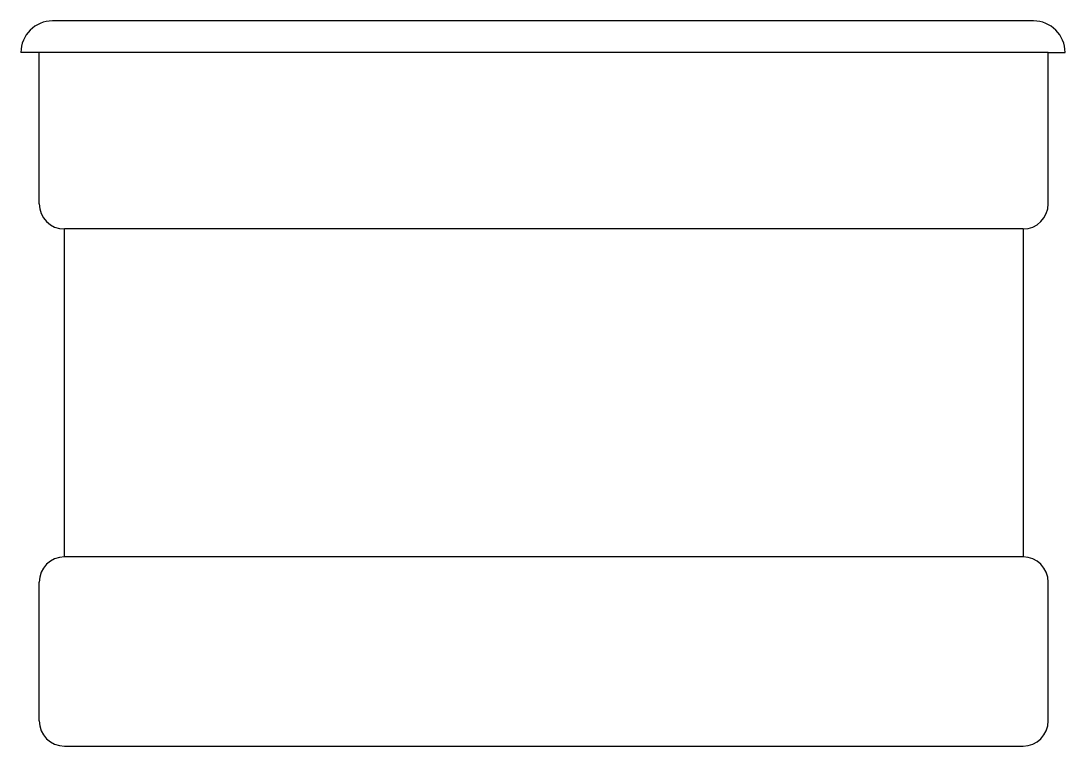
# Model space of a CAD drawing. Extents: x 8.949 to 9.777, y 23.278 to 23.853.
import ezdxf

# ---------------------------------------------------------------- set-up
doc = ezdxf.new("R2010")
doc.units = 0
doc.header["$MEASUREMENT"] = 0
doc.layers.get('0').update_dxf_attribs({"linetype": 'CONTINUOUS'})

msp = doc.modelspace()

# ---------------------------------------------------------------- linework, layer by layer
at = {"linetype": 'CONTINUOUS'}
for p, q in [((9.75197, 23.85342), (8.97408, 23.85342)), ((9.76361, 23.82842), (8.94908, 23.82842)), ((9.74361, 23.68842), (8.98361, 23.68842)), ((9.74361, 23.42842), (8.98361, 23.42842))]:
    msp.add_line(p, q, dxfattribs=at)
for p, q in [((8.96361, 23.70842), (8.96361, 23.82842)), ((9.76361, 23.82842), (9.77697, 23.82842)), ((9.76361, 23.70842), (9.76361, 23.82842)), ((8.98361, 23.42842), (8.98361, 23.68842)), ((8.98361, 23.42842), (8.98361, 23.68842)), ((9.74361, 23.68842), (9.74361, 23.42842)), ((8.96361, 23.29842), (8.96361, 23.40842)), ((9.76361, 23.29842), (9.76361, 23.40842)), ((9.76361, 23.29842), (9.76361, 23.40842)), ((8.98361, 23.27842), (9.74361, 23.27842))]:
    msp.add_line(p, q)
for centre, radius, start, end in [((8.97408, 23.82842), 0.025, 90, 180), ((9.75197, 23.82842), 0.025, 0, 90), ((8.98361, 23.70842), 0.02, 180, 270), ((9.74361, 23.70842), 0.02, 270, 0), ((8.98361, 23.40842), 0.02, 90, 180), ((9.74361, 23.40842), 0.02, 0, 90), ((8.98361, 23.29842), 0.02, 180, 270), ((9.74361, 23.29842), 0.02, 270, 0)]:
    msp.add_arc(centre, radius, start, end)

doc.saveas('drawing.dxf')
